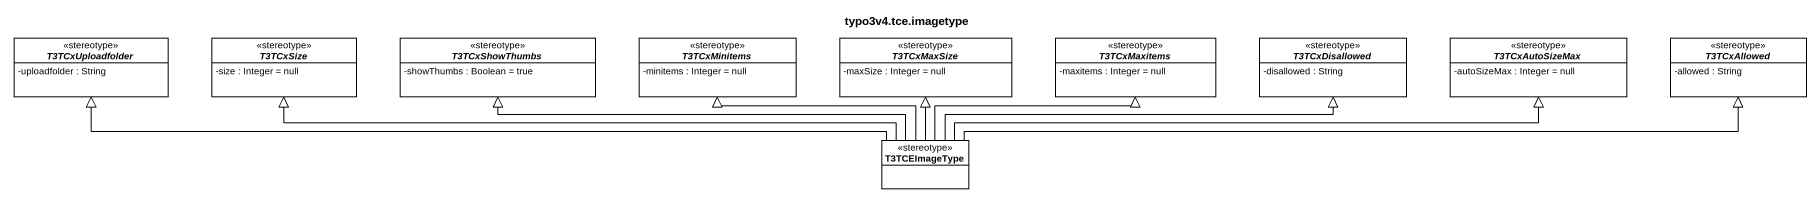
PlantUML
@startuml
title typo3v4.tce.imagetype
hide circle
hide empty members
skinparam classAttributeIconSize 0
abstract class T3TCxUploadfolder <<stereotype>> {
  -uploadfolder : String
}
abstract class T3TCxSize <<stereotype>> {
  -size : Integer = null
}
abstract class T3TCxShowThumbs <<stereotype>> {
  -showThumbs : Boolean = true
}
abstract class T3TCxMinitems <<stereotype>> {
  -minitems : Integer = null
}
abstract class T3TCxMaxSize <<stereotype>> {
  -maxSize : Integer = null
}
abstract class T3TCxMaxitems <<stereotype>> {
  -maxitems : Integer = null
}
abstract class T3TCxDisallowed <<stereotype>> {
  -disallowed : String
}
abstract class T3TCxAutoSizeMax <<stereotype>> {
  -autoSizeMax : Integer = null
}
abstract class T3TCxAllowed <<stereotype>> {
  -allowed : String
}
class T3TCEImageType <<stereotype>>
T3TCEImageType -left-|> T3TCxUploadfolder
T3TCEImageType -left-|> T3TCxSize
T3TCEImageType -left-|> T3TCxShowThumbs
T3TCEImageType -left-|> T3TCxMinitems
T3TCEImageType -up-|> T3TCxMaxSize
T3TCEImageType -right-|> T3TCxMaxitems
T3TCEImageType -right-|> T3TCxDisallowed
T3TCEImageType -right-|> T3TCxAutoSizeMax
T3TCEImageType -right-|> T3TCxAllowed
@enduml
